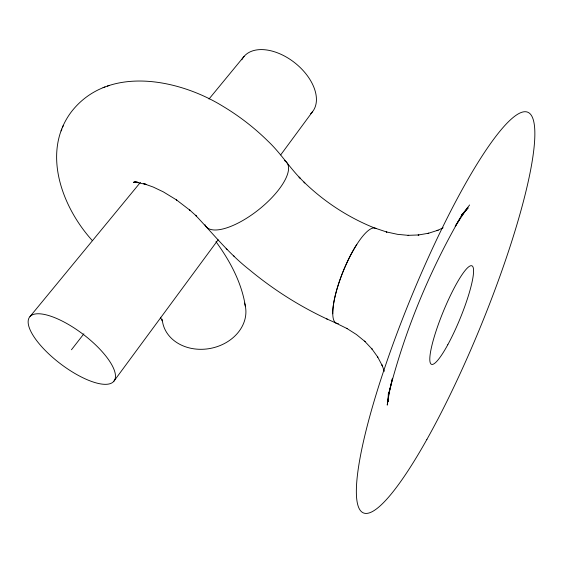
<?xml version="1.0" encoding="UTF-8"?>
<svg xmlns="http://www.w3.org/2000/svg" width="563" height="563" viewBox="0 0 563 563"><rect width="100%" height="100%" fill="white"/><g stroke="black" fill="none" stroke-linecap="round" stroke-linejoin="round"><path stroke-width="0.84" d="M388.315 393.636L388.153 401.461L388.815 392.925L387.245 405.1L389.181 393.03L392.467 378.273L388.646 394.093C404.185 332.48 428.577 272.999 460.238 217.923L455.277 226.185M375.95 228.55C349.201 218.05 324.584 202.145 303.992 182.102L304.815 182.954L299.044 177.092L300.016 178.091C288.713 166.268 279.867 152.299 267.889 141.074C254.469 127.85 239.493 116.252 223.356 106.541L222.392 105.957C178.204 78.848 107.723 64.844 71.339 111.861C41.155 151.926 62.029 207.254 92.409 240.675M61.107 130.933L61.874 129.047M62.556 127.337L63.337 125.429M455.249 226.242L467.248 208.071M113.86 381.25A52.964 18.6 37.2 0 0 61.057 320.495A52.964 18.6 37.2 0 0 40.55 345.379A52.964 18.6 37.2 0 0 113.86 381.25L218.141 239.768M280.712 154.874L312.514 111.72M460.513 216.924L469.612 204.96M71.459 349.764L83.873 333.831M462.124 214.806L468.163 207.86L461.956 214.426M29.994 316.589L140.405 182.398M208.993 99.032L244.124 56.335M461.393 215.186L463.004 213.813L461.702 214.904M443.151 227.748L437.036 230.668L438.091 230.19L427.796 233.483L428.717 233.209L418.105 235.045L418.921 234.947L408.02 235.341L408.745 235.39L397.598 234.349L386.232 231.886L386.887 232.076L375.338 228.233M103.064 87.68L105.007 86.976M107.322 86.139L109.243 85.442M135.479 182.074L133.867 182.511L136.014 182.109M135.831 182.06L133.41 182.398L137.611 182.201L133.705 182.222L138.554 182.546L134.93 182.046L146.281 184.446L143.452 183.559L153.22 187.05L163.319 191.863L176.782 200.083L176.289 199.759L189.928 210.231L189.576 209.9L196.248 215.932L195.509 215.249C213.081 233.765 229.12 253.871 249.353 269.712C273.154 289.473 299.474 306.209 327.525 319.263M326.47 318.778L336.906 323.472M336.259 323.253L347.181 328.623L346.604 328.285L356.414 334.513L365.084 341.6L364.557 341.122L372.037 349.053L371.552 348.427L377.822 357.181L377.379 356.372L382.397 365.943L382.003 364.923L384.304 371.298M233.448 255.602L234.292 256.411M226.143 248.55L227.142 249.5M215.96 241.661C230.007 260.929 241.759 282.696 245.412 306.525M160.539 317.236L162.038 320.826M241.794 59.784A44.013 27.298 38.6 0 1 294.576 62.627A44.013 27.298 38.6 0 1 310.635 113.754M338.363 323.542A51.374 13.435 -67.7 0 1 342.607 272.759A51.374 13.435 -67.7 0 1 376.035 228.606M332.747 313.795A51.374 13.449 -67.7 0 1 356.836 244.384M244.539 303.07A42.141 34.582 -11.1 0 1 210.675 348.363A42.141 34.582 -11.1 0 1 162.221 319.207M284.498 160.596A51.522 19.473 -38.4 0 1 259.346 209.14A51.522 19.473 -38.4 0 1 204.981 224.736M447.796 344.725A53.253 9.114 -67.7 0 0 472.294 266.039A53.253 9.114 -67.7 0 0 434.974 334.45A53.253 9.114 -67.7 0 0 447.796 344.725M426.902 439.407A216.544 37.665 -67.7 0 0 530.536 114.282A216.544 37.665 -67.7 0 0 379.378 384.036A216.544 37.665 -67.7 0 0 426.902 439.407"/></g></svg>
